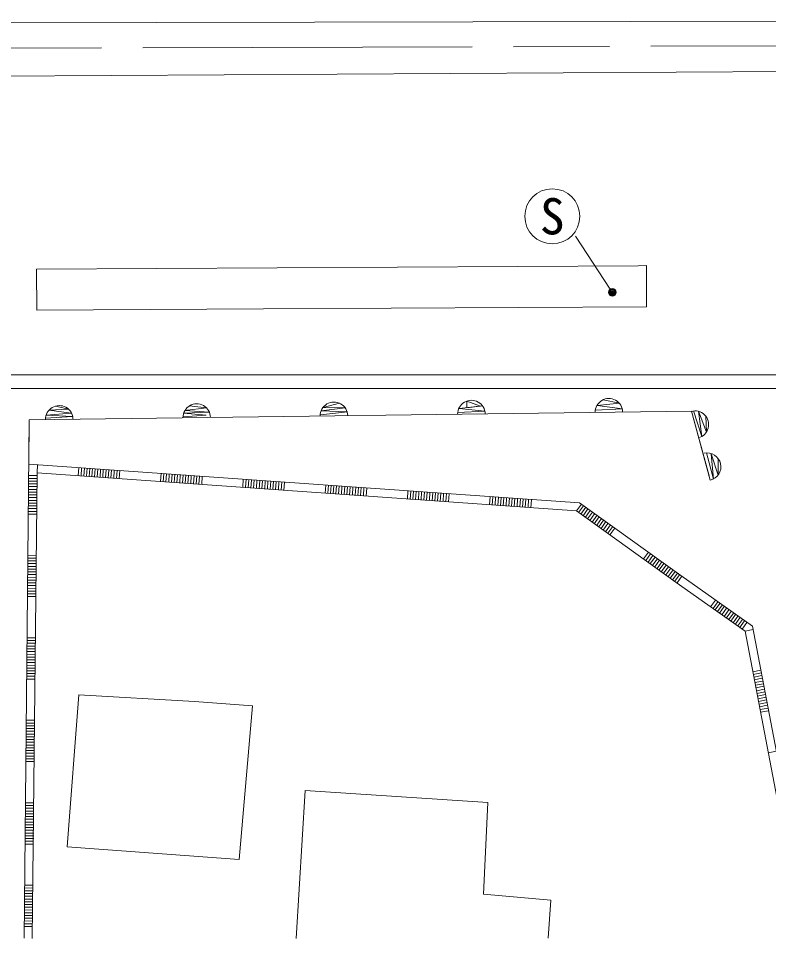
# Model space of a CAD drawing. Units: millimetres, scale not verified. Extents: x 40000 to 680000, y 20000 to 380000.
# Drawn here: x 231894 to 259214, y 252337 to 285851 of the extents above; entities that cross this region are included whole.
import ezdxf
from ezdxf.enums import TextEntityAlignment as Align

# ---------------------------------------------------------------- set-up
doc = ezdxf.new("R2010")
doc.units = ezdxf.units.MM
doc.header["$LTSCALE"] = 1000
doc.linetypes.add('CHAIN', pattern=[18.5, 12, -1.5, 3.5, -1.5])
for name, color, linetype, lineweight in [('M-BGD', 7, 'Continuous', 13), ('M-BMK', 2, 'CHAIN', 13), ('M-STR-STRC', 7, 'Continuous', 13), ('M-STR-STRD', 7, 'Continuous', 13)]:
    doc.layers.add(name, color=color, linetype=linetype, lineweight=lineweight)
doc.styles.add('ＭＳ ゴシック', font='')
doc.styles.get('ＭＳ ゴシック').set_extended_font_data('MS Gothic')

msp = doc.modelspace()

# ---------------------------------------------------------------- linework, layer by layer
at = {"layer": 'M-BGD'}
for p, q in [((232557, 276719), (254467, 276841)), ((254467, 276841), (254767, 276850)), ((254767, 276850), (254773, 275348)), ((232557, 276719), (232556, 276699)), ((232556, 276699), (232562, 275227)), ((240823, 275271), (232562, 275227)), ((254773, 275348), (240823, 275271)), ((264348, 272874), (214971, 272869)), ((264346, 272373), (144212, 272380)), ((242995, 271679), (243586, 271838)), ((248222, 271673), (248223, 271913)), ((248223, 271913), (248723, 271732)), ((252969, 271758), (253780, 271836)), ((253780, 271836), (253190, 271958)), ((232289, 271232), (256403, 271547)), ((256403, 271547), (232289, 271232)), ((232900, 271401), (233822, 271478)), ((233011, 271581), (233712, 271618)), ((233822, 271478), (233011, 271581)), ((233712, 271618), (233262, 271730)), ((237907, 271475), (238839, 271512)), ((238738, 271402), (237907, 271475)), ((237958, 271565), (238739, 271663)), ((238839, 271512), (237958, 271565)), ((238739, 271663), (238119, 271735)), ((242894, 271409), (243876, 271516)), ((242925, 271559), (243796, 271667)), ((243876, 271516), (242925, 271559)), ((243796, 271667), (242995, 271679)), ((247901, 271494), (248883, 271551)), ((247942, 271644), (248793, 271741)), ((248883, 271551), (247942, 271644)), ((248793, 271741), (248222, 271673)), ((248723, 271732), (248563, 271712)), ((252908, 271588), (253890, 271635)), ((253890, 271635), (252969, 271758)), ((256403, 271547), (257086, 269032)), ((257046, 269192), (256403, 271547)), ((256483, 271557), (256780, 270625)), ((256780, 270625), (256663, 271546)), ((256663, 271546), (256951, 270784)), ((232289, 271232), (232100, 252347)), ((232289, 271232), (232274, 269620)), ((232880, 271291), (233862, 271358)), ((233862, 271358), (232900, 271401)), ((237887, 271335), (238738, 271402)), ((256951, 270784), (256923, 271375)), ((256949, 270023), (257206, 269071)), ((257206, 269071), (257129, 269993)), ((257129, 269993), (257377, 269221)), ((257377, 269221), (257379, 269822)), ((252327, 268205), (232274, 269620)), ((232594, 269599), (232573, 269299)), ((234096, 269494), (234075, 269194)), ((234196, 269484), (234175, 269184)), ((234296, 269484), (234275, 269183)), ((234396, 269473), (234375, 269173)), ((234496, 269463), (234475, 269163)), ((234597, 269463), (234566, 269162)), ((232273, 269200), (232583, 269199)), ((232573, 269299), (232400, 252346)), ((252216, 267915), (232573, 269299)), ((234687, 269452), (234666, 269152)), ((234787, 269442), (234766, 269142)), ((234887, 269432), (234866, 269131)), ((234987, 269431), (234966, 269131)), ((235087, 269421), (235066, 269121)), ((235187, 269411), (235166, 269110)), ((235287, 269411), (235266, 269110)), ((235387, 269400), (235367, 269100)), ((235488, 269390), (235467, 269090)), ((235588, 269390), (235567, 269089)), ((237089, 269285), (237068, 268984)), ((237190, 269274), (237169, 268974)), ((237290, 269264), (237269, 268964)), ((237390, 269264), (237369, 268963)), ((237490, 269253), (237469, 268953)), ((237590, 269243), (237569, 268943)), ((237690, 269243), (237669, 268942)), ((237790, 269232), (237769, 268932)), ((237890, 269222), (237869, 268922)), ((237990, 269222), (237969, 268921)), ((238091, 269211), (238070, 268911)), ((238191, 269201), (238170, 268901)), ((238291, 269201), (238270, 268900)), ((238391, 269190), (238370, 268890)), ((238491, 269180), (238470, 268880)), ((238591, 269180), (238570, 268879)), ((232271, 268799), (232582, 268798)), ((232272, 269100), (232583, 269099)), ((232272, 268999), (232582, 268998)), ((232272, 268899), (232582, 268898)), ((240083, 269075), (240062, 268775)), ((240183, 269065), (240162, 268764)), ((240283, 269054), (240262, 268754)), ((240383, 269044), (240362, 268744)), ((240483, 269044), (240462, 268743)), ((240583, 269033), (240562, 268733)), ((240684, 269023), (240663, 268723)), ((240784, 269023), (240763, 268722)), ((240884, 269012), (240863, 268712)), ((240984, 269002), (240963, 268702)), ((241084, 269002), (241063, 268701)), ((241184, 268991), (241163, 268691)), ((241284, 268981), (241263, 268681)), ((241384, 268981), (241363, 268680)), ((241484, 268970), (241463, 268670)), ((241585, 268960), (241564, 268660)), ((243086, 268855), (243065, 268555)), ((243186, 268855), (243165, 268555)), ((243287, 268845), (243266, 268544)), ((243387, 268834), (243356, 268534)), ((243477, 268834), (243456, 268534)), ((243577, 268824), (243556, 268523)), ((243677, 268813), (243656, 268513)), ((243777, 268813), (243756, 268513)), ((243877, 268803), (243856, 268502)), ((243977, 268792), (243956, 268492)), ((244077, 268792), (244056, 268492)), ((232260, 268499), (232581, 268498)), ((232261, 268599), (232581, 268598)), ((232271, 268699), (232581, 268698)), ((244178, 268782), (244157, 268481)), ((244278, 268771), (244257, 268471)), ((244378, 268771), (244357, 268471)), ((244478, 268761), (244457, 268460)), ((244578, 268750), (244557, 268450)), ((246080, 268646), (246059, 268345)), ((246180, 268635), (246159, 268335)), ((246280, 268635), (246259, 268335)), ((246380, 268625), (246359, 268324)), ((246480, 268614), (246459, 268314)), ((246580, 268614), (246559, 268314)), ((246680, 268604), (246659, 268303)), ((246780, 268593), (246760, 268293)), ((246881, 268593), (246860, 268293)), ((246981, 268583), (246960, 268282)), ((247081, 268572), (247060, 268272)), ((247181, 268572), (247160, 268272)), ((247281, 268562), (247260, 268261)), ((247381, 268551), (247360, 268251)), ((247481, 268551), (247460, 268251)), ((247581, 268541), (247560, 268240)), ((232259, 268198), (232570, 268197)), ((232260, 268399), (232581, 268398)), ((232260, 268298), (232570, 268298)), ((249073, 268436), (249052, 268136)), ((249173, 268426), (249152, 268125)), ((249273, 268425), (249252, 268125)), ((249373, 268415), (249352, 268115)), ((249474, 268405), (249453, 268104)), ((249574, 268404), (249553, 268104)), ((249674, 268394), (249653, 268094)), ((249774, 268384), (249753, 268083)), ((249874, 268383), (249853, 268083)), ((249974, 268373), (249953, 268073)), ((250074, 268363), (250053, 268062)), ((250174, 268362), (250153, 268062)), ((250274, 268352), (250254, 268052)), ((250375, 268342), (250354, 268041)), ((250475, 268341), (250454, 268041)), ((250575, 268331), (250554, 268031)), ((250575, 268331), (250554, 268031)), ((252397, 268155), (252216, 267915)), ((252327, 268205), (256024, 265560)), ((232258, 267898), (232569, 267897)), ((232258, 267798), (232569, 267797)), ((232259, 268098), (232570, 268097)), ((232259, 267998), (232569, 267997)), ((252216, 267915), (255853, 265310)), ((252477, 268095), (252296, 267855)), ((252557, 268045), (252376, 267795)), ((252637, 267984), (252466, 267734)), ((252716, 267924), (252545, 267684)), ((252796, 267864), (252625, 267624)), ((252876, 267803), (252705, 267563)), ((252966, 267753), (252785, 267503)), ((253046, 267692), (252865, 267443)), ((253126, 267632), (252955, 267392)), ((253206, 267572), (253035, 267332)), ((253286, 267522), (253115, 267272)), ((253366, 267461), (253195, 267211)), ((253456, 267401), (253275, 267151)), ((253536, 267340), (253355, 267101)), ((253616, 267280), (253435, 267040)), ((232243, 266296), (232554, 266295)), ((232243, 266196), (232554, 266195)), ((254835, 266415), (254664, 266165)), ((254915, 266355), (254744, 266105)), ((254994, 266294), (254823, 266045)), ((255084, 266234), (254903, 265994)), ((255164, 266174), (254983, 265934)), ((255244, 266123), (255073, 265874)), ((232232, 265895), (232553, 265894)), ((232232, 265795), (232552, 265794)), ((232243, 266096), (232553, 266095)), ((232243, 265995), (232553, 265994)), ((255324, 266063), (255153, 265813)), ((255404, 266003), (255233, 265763)), ((255484, 265942), (255313, 265703)), ((255574, 265882), (255393, 265642)), ((255654, 265832), (255473, 265582)), ((255734, 265771), (255553, 265522)), ((232231, 265595), (232552, 265594)), ((232231, 265495), (232541, 265494)), ((232232, 265695), (232552, 265694)), ((255814, 265711), (255643, 265471)), ((255894, 265651), (255723, 265411)), ((255974, 265590), (255803, 265351)), ((256054, 265540), (255883, 265290)), ((256024, 265560), (258631, 263710)), ((232230, 265294), (232541, 265294)), ((232230, 265194), (232540, 265193)), ((232231, 265395), (232541, 265394)), ((255853, 265310), (258360, 263530)), ((232229, 264994), (232540, 264993)), ((232229, 264894), (232539, 264893)), ((232229, 264794), (232539, 264793)), ((232230, 265094), (232540, 265093)), ((257282, 264665), (257101, 264415)), ((257362, 264605), (257191, 264365)), ((257442, 264544), (257271, 264305)), ((257522, 264484), (257351, 264244)), ((257602, 264434), (257431, 264184)), ((257682, 264373), (257511, 264124)), ((257772, 264313), (257591, 264073)), ((257852, 264253), (257671, 264013)), ((257932, 264192), (257761, 263953)), ((258012, 264142), (257841, 263892)), ((258092, 264082), (257921, 263832)), ((258172, 264021), (258001, 263782)), ((258262, 263961), (258081, 263721)), ((258342, 263911), (258161, 263661)), ((258421, 263850), (258250, 263601)), ((258651, 263589), (258360, 263530)), ((258360, 263530), (260488, 252338)), ((258631, 263710), (260789, 252337)), ((232203, 263092), (232524, 263091)), ((232214, 263292), (232524, 263291)), ((232214, 263192), (232524, 263191)), ((232202, 262791), (232513, 262790)), ((232203, 262991), (232523, 262990)), ((232203, 262891), (232523, 262890)), ((232201, 262491), (232512, 262490)), ((232202, 262691), (232513, 262690)), ((232202, 262591), (232512, 262590)), ((232200, 262090), (232511, 262089)), ((232201, 262391), (232512, 262390)), ((232201, 262290), (232511, 262289)), ((232201, 262190), (232511, 262189)), ((258937, 262116), (258636, 262057)), ((232189, 261790), (232510, 261789)), ((232200, 261990), (232510, 261989)), ((232200, 261890), (232510, 261889)), ((258956, 262016), (258656, 261957)), ((258966, 261916), (258676, 261857)), ((258986, 261816), (258695, 261757)), ((259006, 261716), (258715, 261667)), ((259025, 261615), (258735, 261566)), ((259045, 261525), (258754, 261466)), ((259065, 261425), (258774, 261366)), ((234100, 261213), (233672, 255677)), ((238305, 260970), (234100, 261213)), ((259084, 261325), (258784, 261266)), ((259104, 261225), (258804, 261166)), ((259124, 261124), (258823, 261075)), ((238305, 260970), (240417, 260813)), ((240417, 260813), (239939, 255217)), ((259144, 261034), (258843, 260975)), ((259163, 260934), (258863, 260875)), ((259173, 260834), (258882, 260775)), ((259193, 260734), (258902, 260675)), ((259212, 260634), (258922, 260584)), ((232174, 260188), (232495, 260187)), ((232174, 260088), (232494, 260087)), ((232175, 260288), (232495, 260287)), ((232173, 259887), (232484, 259886)), ((232173, 259787), (232483, 259786)), ((232174, 259987), (232484, 259986)), ((232172, 259587), (232483, 259586)), ((232172, 259487), (232482, 259486)), ((232173, 259687), (232483, 259686)), ((232171, 259286), (232482, 259285)), ((232171, 259186), (232481, 259185)), ((232171, 259086), (232481, 259085)), ((232172, 259387), (232482, 259386)), ((259498, 259161), (259198, 259101)), ((232160, 258986), (232481, 258985)), ((232160, 258886), (232481, 258885)), ((232160, 258786), (232480, 258785)), ((242340, 257732), (242013, 252346)), ((242340, 257732), (248988, 257291)), ((232144, 257084), (232455, 257083)), ((232145, 257284), (232455, 257283)), ((232145, 257184), (232455, 257183)), ((248988, 257291), (248837, 253957)), ((232143, 256783), (232454, 256782)), ((232144, 256983), (232455, 256982)), ((232144, 256883), (232454, 256882)), ((232142, 256383), (232453, 256382)), ((232143, 256683), (232454, 256682)), ((232143, 256583), (232453, 256582)), ((232143, 256483), (232453, 256482)), ((232131, 256082), (232452, 256081)), ((232132, 256282), (232452, 256281)), ((232132, 256182), (232452, 256181)), ((232130, 255782), (232441, 255781)), ((232130, 255782), (232441, 255781)), ((232131, 255982), (232451, 255981)), ((232131, 255882), (232441, 255881)), ((233672, 255677), (239939, 255217)), ((232115, 254180), (232426, 254179)), ((232115, 254080), (232425, 254079)), ((232116, 254280), (232426, 254279)), ((232114, 253879), (232425, 253878)), ((232114, 253779), (232424, 253778)), ((232115, 253979), (232425, 253978)), ((248837, 253957), (251280, 253739)), ((251280, 253739), (251186, 252347)), ((232103, 253479), (232424, 253478)), ((232103, 253379), (232423, 253378)), ((232113, 253579), (232424, 253578)), ((232114, 253679), (232424, 253678)), ((232102, 253278), (232423, 253277)), ((232102, 253178), (232413, 253177)), ((232102, 253078), (232412, 253077)), ((232101, 252878), (232412, 252877)), ((232101, 252778), (232411, 252777)), ((232102, 252978), (232412, 252977))]:
    msp.add_line(p, q, dxfattribs=at)
for centre, start, end in [((238388, 271313), 0.7484, 180.7484), ((243385, 271378), 0.7484, 180.7484), ((248392, 271442), 0.7484, 180.7484), ((253399, 271507), 0.7484, 180.7484), ((233381, 271249), 0.7484, 180.7484), ((256531, 271056), 285.6096, 105.6097), ((256977, 269523), 282.8619, 102.8619)]:
    msp.add_arc(centre, 501, start, end, dxfattribs=at)
at = {"layer": 'M-BMK'}
msp.add_line((162425, 284550), (261982, 284858), dxfattribs=at)
at = {"layer": 'M-STR-STRC'}
for p, q in [((253443, 275993), (252187, 277919)), ((253492, 275832), (253563, 275902))]:
    msp.add_line(p, q, dxfattribs=at)
for centre, radius in [((251338, 278643), 1001), ((253522, 275872), 140), ((253522, 275872), 110), ((253522, 275872), 80.1), ((253522, 275872), 50.1), ((253522, 275872), 20)]:
    msp.add_circle(centre, radius, dxfattribs=at)
at = {"layer": 'M-STR-STRD'}
for p, q in [((61100, 285328), (306065, 285851)), ((195277, 283535), (287805, 284076))]:
    msp.add_line(p, q, dxfattribs=at)

# ---------------------------------------------------------------- texts
at = {"layer": 'M-STR-STRC', "style": 'ＭＳ ゴシック'}
msp.add_text('S', height=1320, rotation=359, dxfattribs=at).set_placement((251338, 278645), align=Align.MIDDLE_CENTER)

doc.saveas('drawing.dxf')
